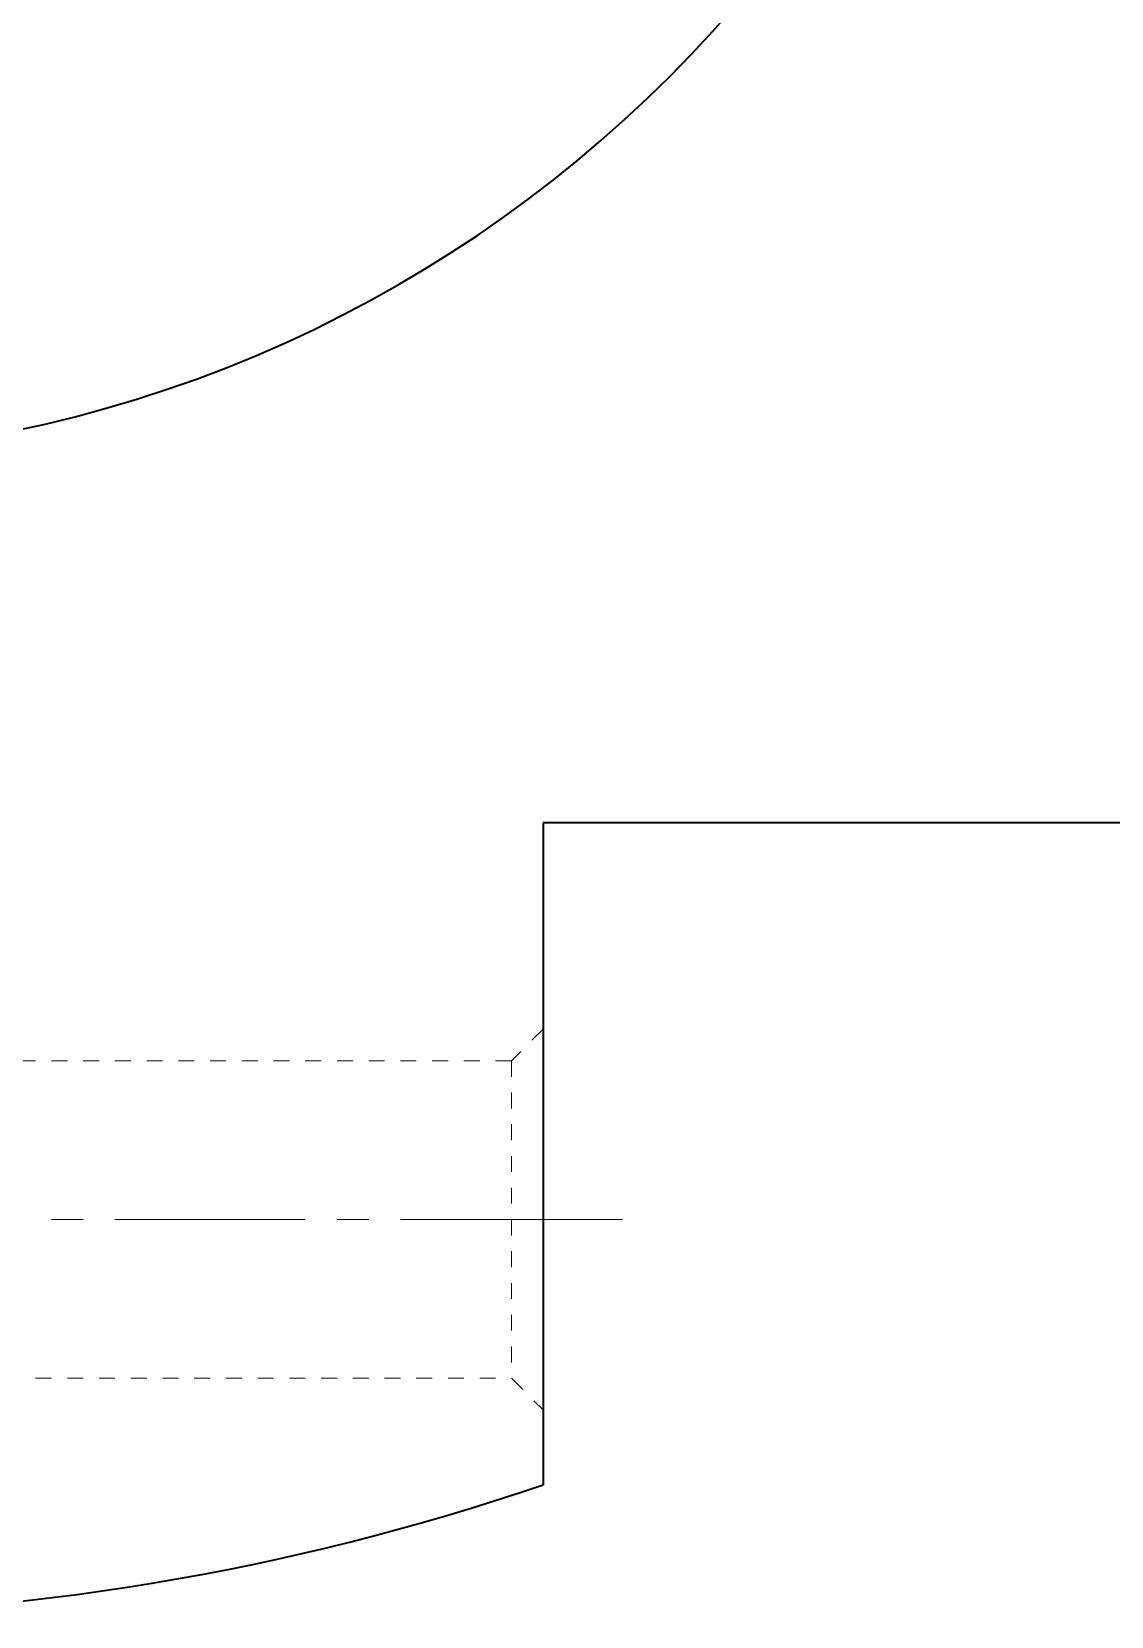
# Model space of a CAD drawing. Header units: millimetres. Extents: x -742 to 742, y -525 to 525.
# Drawn here: x -407.6 to -339.5, y 45.4 to 145.2 of the extents above; entities that cross this region are included whole.
import ezdxf

# ---------------------------------------------------------------- set-up
doc = ezdxf.new("R2010")
doc.units = ezdxf.units.MM
doc.linetypes.add('点画线', pattern=[18, 12, -2, 2, -2])
doc.linetypes.add('虚线', pattern=[2, 1, -1])
doc.layers.get('0').update_dxf_attribs({"lineweight": 35})
for name, color, linetype, lineweight in [('中心线层', 1, '点画线', 18), ('粗实线层', 7, 'Continuous', 35), ('虚线层', 6, '虚线', 18)]:
    doc.layers.add(name, color=color, linetype=linetype, lineweight=lineweight)

# ---------------------------------------------------------------- blocks, each defined once
blk = doc.blocks.new('*X6')
for p, q in [((-720.108, -105), (-784.125, -105)), ((-784.125, -105), (-784.125, -146.714))]:
    blk.add_line(p, q)
for radius, start, end in [(82, 270.0001, 89.9999), (155, 270.00005, 288.81906)]:
    blk.add_arc((-834.125, 0), radius, start, end)
at = {"layer": '虚线层', "color": 7}
for p, q in [((-784.125, -118), (-786.125, -120)), ((-784.125, -118.001), (-786.125, -120.001)), ((-784.125, -118.001), (-786.125, -120.001)), ((-786.125, -120), (-832.125, -120)), ((-786.125, -120.001), (-832.125, -120.001)), ((-786.125, -120.001), (-832.125, -120.001)), ((-786.125, -120.001), (-786.125, -130.001)), ((-786.125, -130.001), (-786.125, -140.001)), ((-832.125, -140), (-786.125, -140)), ((-832.125, -140.001), (-786.125, -140.001)), ((-832.125, -140.001), (-786.125, -140.001)), ((-786.125, -140), (-784.125, -142)), ((-786.125, -140.001), (-784.125, -142.001)), ((-786.125, -140.001), (-784.125, -142.001))]:
    blk.add_line(p, q, dxfattribs=at)
blk = doc.blocks.new('*X4')
at = {"layer": '中心线层'}
for p, q in [((-781.125, -130), (-837.125, -130)), ((-781.125, -130.001), (-837.125, -130.001)), ((-781.125, -130.001), (-837.125, -130.001)), ((-791.125, -130), (-779.125, -130)), ((-791.125, -130.001), (-779.125, -130.001)), ((-791.125, -130.001), (-779.125, -130.001))]:
    blk.add_line(p, q, dxfattribs=at)
at = {"color": 0, "linetype": 'ByBlock'}
blk.add_blockref('*X6', (0, 0), dxfattribs=at)

msp = doc.modelspace()

# ---------------------------------------------------------------- block references
at = {"layer": '粗实线层'}
msp.add_blockref('*X4', (408.776, 200.401), dxfattribs=at)

doc.saveas('drawing.dxf')
